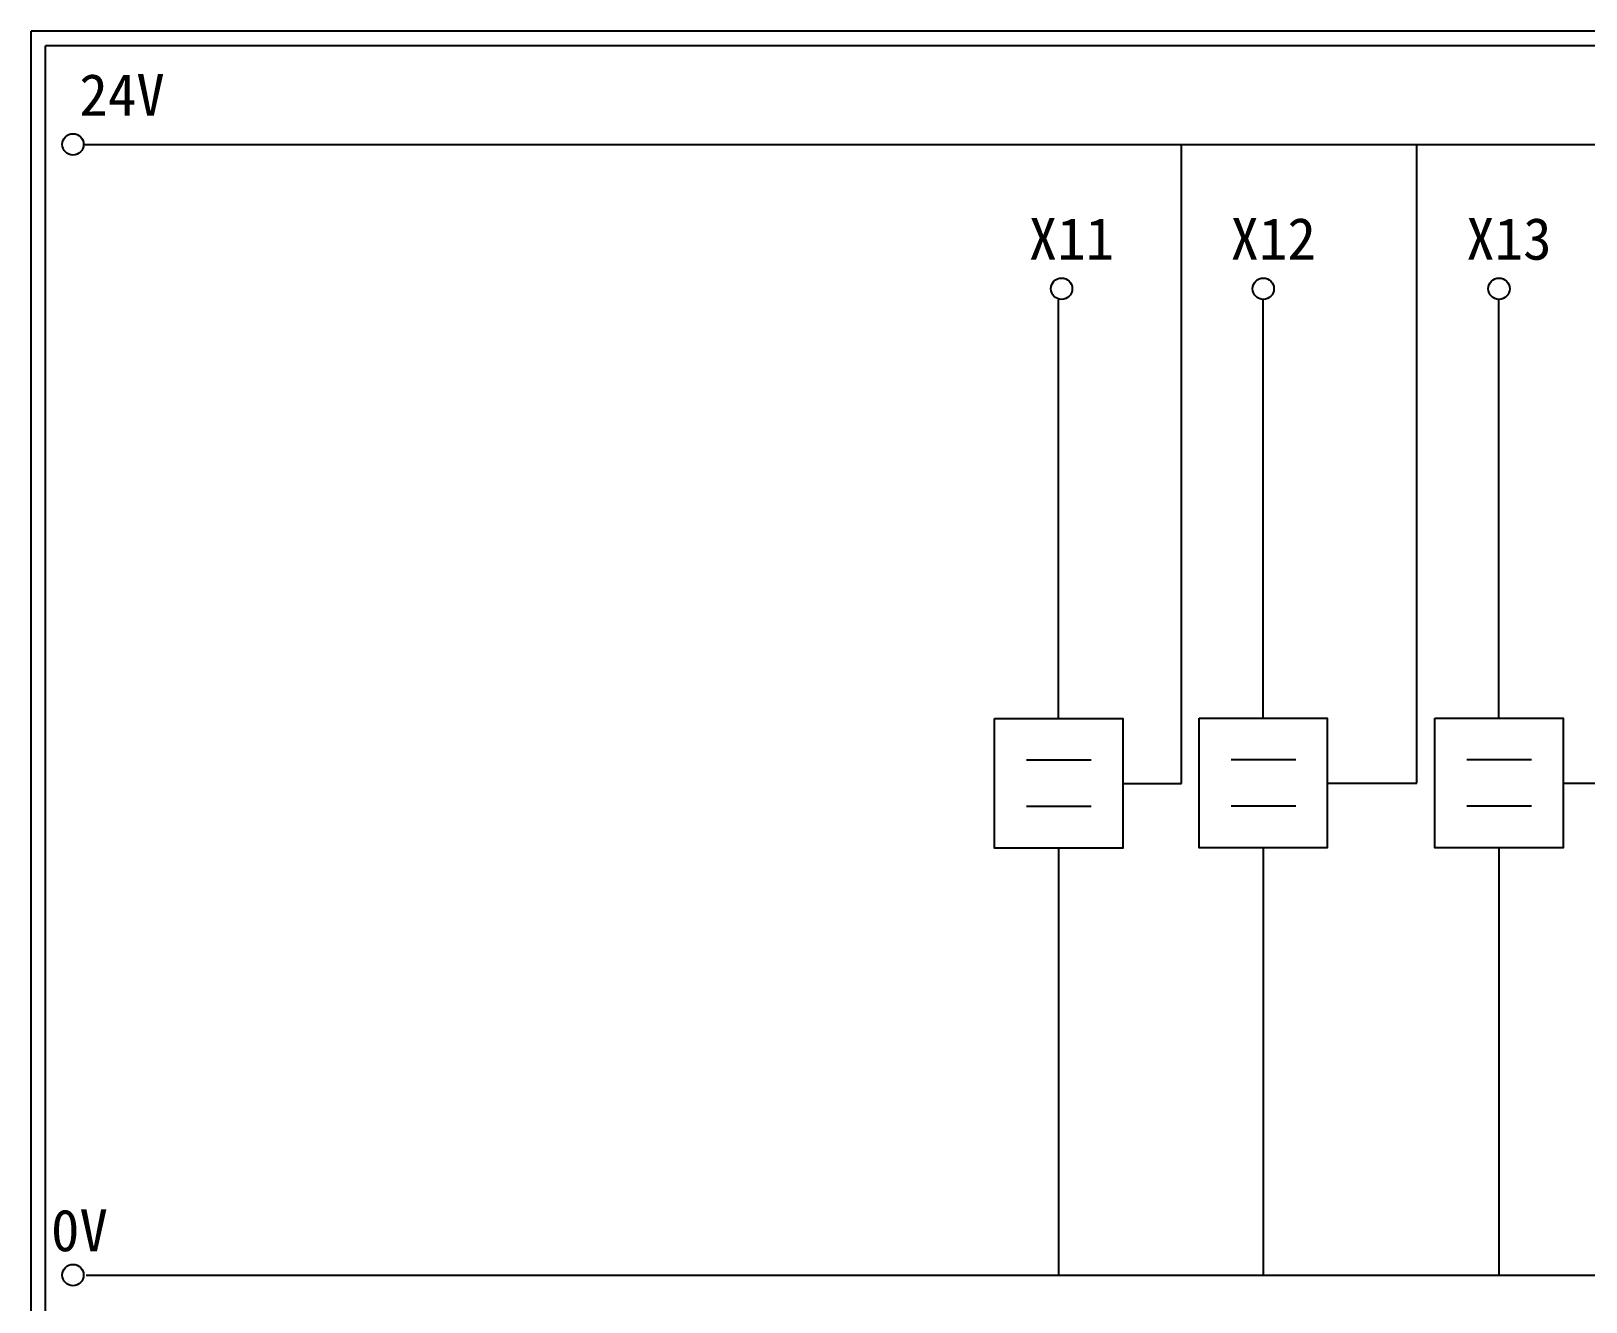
# Model space of a CAD drawing. Extents: x 275 to 562, y 265 to 469.
# Drawn here: x 274.9 to 408.7, y 359.6 to 468.9 of the extents above; entities that cross this region are included whole.
import ezdxf

# ---------------------------------------------------------------- set-up
doc = ezdxf.new("R2010")
doc.units = 0
doc.layers.get('0').update_dxf_attribs({"linetype": 'CONTINUOUS'})
doc.layers.add('圖框層', color=7, linetype='CONTINUOUS')
doc.layers.add('標尺寸層', color=3, linetype='CONTINUOUS')
doc.styles.add('STSL', font='kaiu.ttf')

msp = doc.modelspace()

# ---------------------------------------------------------------- linework, layer by layer
for p, q in [((373.89, 404.19), (373.89, 459.1)), ((394.14, 404.23), (394.14, 459.14)), ((363.31, 409.77), (363.31, 445.79)), ((380.92, 409.8), (380.92, 445.83)), ((401.2, 409.8), (401.2, 445.83)), ((368.82, 404.19), (373.89, 404.19)), ((386.43, 404.23), (394.14, 404.23)), ((406.71, 404.23), (414.42, 404.23)), ((363.31, 398.61), (363.31, 361.84)), ((380.92, 398.65), (380.92, 361.87)), ((401.2, 398.65), (401.2, 361.87))]:
    msp.add_line(p, q)
for points in [[(357.8, 409.77), (368.82, 409.77), (368.82, 398.61), (357.8, 398.61)], [(375.41, 409.8), (386.43, 409.8), (386.43, 398.65), (375.41, 398.65)], [(395.68, 409.8), (406.71, 409.8), (406.71, 398.65), (395.68, 398.65)]]:
    msp.add_lwpolyline(points, close=True)
at = {"layer": '圖框層', "color": 7}
for p, q in [((561.9, 468.91), (274.9, 468.91)), ((274.9, 264.95), (274.9, 468.91)), ((560.65, 467.66), (276.15, 467.66)), ((276.15, 266.2), (276.15, 467.66))]:
    msp.add_line(p, q, dxfattribs=at)
at = {"layer": '標尺寸層', "color": 7}
for p, q in [((279.42, 459.17), (557.02, 459.17)), ((360.55, 406.22), (366.12, 406.22)), ((378.16, 406.26), (383.73, 406.26)), ((398.43, 406.26), (404, 406.26)), ((360.55, 402.25), (366.12, 402.25)), ((378.16, 402.28), (383.73, 402.28)), ((398.43, 402.28), (404, 402.28)), ((279.63, 361.9), (557.5, 361.9))]:
    msp.add_line(p, q, dxfattribs=at)
for centre in [(278.5, 459.17), (363.56, 446.75), (380.92, 446.75), (401.2, 446.75), (278.5, 361.9)]:
    msp.add_circle(centre, 0.92, dxfattribs=at)

# ---------------------------------------------------------------- texts
at = {"layer": '圖框層', "color": 4, "style": 'STSL'}
for s, p in [('24V', (279.05, 461.63)), ('X11 ', (360.74, 449.25)), ('X12 ', (378.1, 449.25)), ('X13 ', (398.38, 449.25)), ('0V', (276.61, 363.95))]:
    msp.add_text(s, height=3.6, dxfattribs=at).set_placement(p)

doc.saveas('drawing.dxf')
